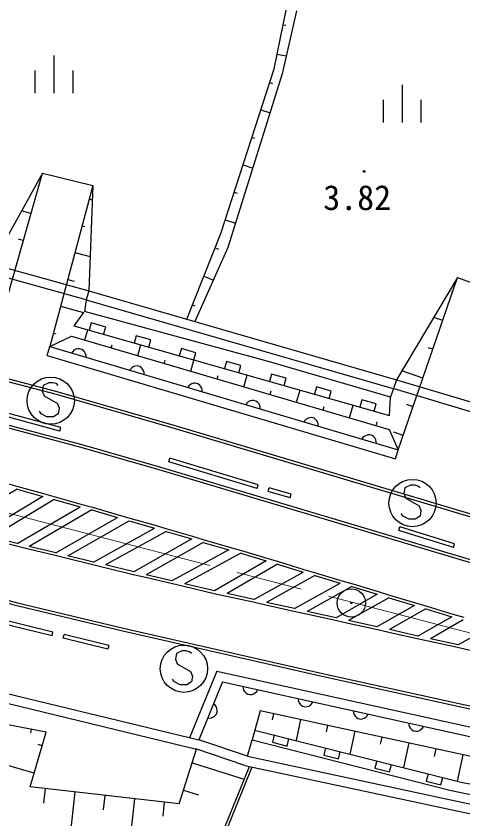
# Model space of a CAD drawing. Units: millimetres, scale not verified. Extents: x 40000 to 680000, y 20000 to 380000.
# Drawn here: x 156287 to 179928, y 278790 to 321253 of the extents above; entities that cross this region are included whole.
import ezdxf
from ezdxf.enums import TextEntityAlignment as Align

# ---------------------------------------------------------------- set-up
doc = ezdxf.new("R2010")
doc.units = ezdxf.units.MM
doc.header["$LTSCALE"] = 1000
doc.linetypes.add('CHAIN', pattern=[18.5, 12, -1.5, 3.5, -1.5])
for name, color, linetype, lineweight in [('M-BGD', 7, 'Continuous', 25), ('M-BGD-EXST', 7, 'Continuous', 25), ('M-BMK', 2, 'CHAIN', 13), ('M-BMK-SRVR', 3, 'Continuous', 25), ('M-STR-STRC', 7, 'Continuous', 25)]:
    doc.layers.add(name, color=color, linetype=linetype, lineweight=lineweight)
doc.styles.add('ＭＳ ゴシック', font='')
doc.styles.get('ＭＳ ゴシック').set_extended_font_data('MS Gothic')

msp = doc.modelspace()

# ---------------------------------------------------------------- linework, layer by layer
at = {"layer": 'M-BGD'}
for p, q in [((169941, 318465), (170569, 321570)), ((171115, 321529), (170371, 318193)), ((170412, 320794), (170567, 320763)), ((158283, 319173), (158283, 317173)), ((170098, 319241), (170583, 319143)), ((157283, 318373), (157283, 317173)), ((159283, 318373), (159283, 317173)), ((167117, 309755), (169941, 318465)), ((170371, 318193), (167497, 309009)), ((169706, 317739), (169848, 317693)), ((176705, 317624), (176705, 315624)), ((175705, 316824), (175705, 315624)), ((177705, 316824), (177705, 315624)), ((169235, 316288), (169725, 316129)), ((168765, 314836), (168916, 314787)), ((168294, 313384), (168814, 313216)), ((157684, 312945), (155016, 308144)), ((155251, 304382), (157684, 312945)), ((157684, 312945), (160345, 312293)), ((157481, 312231), (157431, 312246)), ((160345, 312293), (158072, 303773)), ((160345, 312293), (160130, 306722)), ((167823, 311933), (167984, 311881)), ((160156, 311583), (160316, 311540)), ((157076, 310804), (156574, 310947)), ((167353, 310481), (167902, 310303)), ((159777, 310163), (159921, 310125)), ((165320, 305225), (167117, 309755)), ((156670, 309377), (156419, 309448)), ((159398, 308743), (160200, 308529)), ((167497, 309009), (165748, 305101)), ((166818, 309000), (166990, 308932)), ((155016, 308144), (160130, 306722)), ((159991, 306241), (154888, 307661)), ((166218, 307490), (166727, 307288)), ((159019, 307323), (159356, 307233)), ((179641, 307428), (176421, 302022)), ((176500, 298308), (179641, 307428)), ((179641, 307428), (184193, 305704)), ((160130, 306722), (159991, 306241)), ((160130, 306722), (176421, 302022)), ((179379, 306668), (179332, 306684)), ((159991, 306241), (159914, 305634)), ((159991, 306241), (176282, 301542)), ((158641, 305903), (159858, 305578)), ((165619, 305980), (165752, 305927)), ((159858, 305578), (159341, 304864)), ((169690, 302968), (159914, 305634)), ((160259, 305020), (160150, 304635)), ((161028, 304801), (160259, 305020)), ((178856, 305148), (178380, 305311)), ((158262, 304483), (158383, 304450)), ((159341, 304864), (176043, 300128)), ((159925, 304121), (160082, 304654)), ((160919, 304416), (161028, 304801)), ((158072, 303773), (159224, 304327)), ((159224, 304327), (176032, 299383)), ((162645, 304343), (162536, 303958)), ((163414, 304125), (162645, 304343)), ((163305, 303740), (163414, 304125)), ((157930, 303293), (158072, 303773)), ((158072, 303773), (176500, 298308)), ((159451, 303631), (159351, 303577)), ((159541, 303654), (159451, 303631)), ((159642, 303658), (159541, 303654)), ((159765, 303621), (159642, 303658)), ((159848, 303563), (159765, 303621)), ((161325, 303709), (161373, 303873)), ((162726, 303297), (162891, 303857)), ((165031, 303666), (164921, 303281)), ((165800, 303448), (165031, 303666)), ((178332, 303628), (178095, 303710)), ((151082, 303321), (158453, 301393)), ((157930, 303293), (176358, 297829)), ((159282, 303514), (159224, 303431)), ((159351, 303577), (159282, 303514)), ((159911, 303494), (159848, 303563)), ((159965, 303395), (159911, 303494)), ((159988, 303305), (159965, 303395)), ((159991, 303204), (159988, 303305)), ((165691, 303063), (165800, 303448)), ((159737, 298440), (143232, 302781)), ((159777, 298584), (143270, 302926)), ((151044, 303176), (158413, 301248)), ((164126, 302885), (164177, 303057)), ((165527, 302473), (165700, 303061)), ((167417, 302990), (167307, 302605)), ((168186, 302771), (167417, 302990)), ((168077, 302387), (168186, 302771)), ((176087, 301099), (169690, 302968)), ((162354, 302603), (162296, 302520)), ((162422, 302666), (162354, 302603)), ((162522, 302720), (162422, 302666)), ((162612, 302743), (162522, 302720)), ((162713, 302747), (162612, 302743)), ((162836, 302710), (162713, 302747)), ((162919, 302652), (162836, 302710)), ((162982, 302584), (162919, 302652)), ((163036, 302484), (162982, 302584)), ((163059, 302394), (163036, 302484)), ((163063, 302293), (163059, 302394)), ((177809, 302108), (176700, 302490)), ((166928, 302061), (166981, 302241)), ((168328, 301649), (168509, 302264)), ((169803, 302313), (169693, 301928)), ((170572, 302095), (169803, 302313)), ((170463, 301710), (170572, 302095)), ((176421, 302022), (176087, 301099)), ((176421, 302022), (183280, 299954)), ((165425, 301692), (165367, 301610)), ((165494, 301755), (165425, 301692)), ((165593, 301809), (165494, 301755)), ((165684, 301833), (165593, 301809)), ((165785, 301836), (165684, 301833)), ((165907, 301800), (165785, 301836)), ((165990, 301742), (165907, 301800)), ((166053, 301673), (165990, 301742)), ((166107, 301574), (166053, 301673)), ((166131, 301483), (166107, 301574)), ((172189, 301636), (172079, 301252)), ((172958, 301418), (172189, 301636)), ((183143, 299473), (176282, 301542)), ((158413, 301248), (164583, 299478)), ((158453, 301393), (164625, 299622)), ((166134, 301382), (166131, 301483)), ((169729, 301237), (169784, 301426)), ((171129, 300825), (171318, 301467)), ((172849, 301033), (172958, 301418)), ((176043, 300128), (176087, 301099)), ((168496, 300782), (168438, 300699)), ((168565, 300845), (168496, 300782)), ((168665, 300899), (168565, 300845)), ((168755, 300922), (168665, 300899)), ((168856, 300925), (168755, 300922)), ((168979, 300889), (168856, 300925)), ((169062, 300831), (168979, 300889)), ((169125, 300762), (169062, 300831)), ((169179, 300663), (169125, 300762)), ((169202, 300572), (169179, 300663)), ((173931, 300001), (174128, 300671)), ((174575, 300960), (174465, 300575)), ((175344, 300742), (174575, 300960)), ((175235, 300357), (175344, 300742)), ((177286, 300588), (176955, 300702)), ((169205, 300471), (169202, 300572)), ((172530, 300413), (172588, 300610)), ((171568, 299871), (171510, 299788)), ((171637, 299934), (171568, 299871)), ((171736, 299988), (171637, 299934)), ((171826, 300011), (171736, 299988)), ((171927, 300015), (171826, 300011)), ((172050, 299978), (171927, 300015)), ((172133, 299920), (172050, 299978)), ((172196, 299852), (172133, 299920)), ((172250, 299752), (172196, 299852)), ((175331, 299589), (175392, 299794)), ((164583, 299478), (183116, 293932)), ((164625, 299622), (183159, 294075)), ((172273, 299662), (172250, 299752)), ((172277, 299561), (172273, 299662)), ((176032, 299383), (176500, 298308)), ((174639, 298960), (174581, 298877)), ((174708, 299023), (174639, 298960)), ((174807, 299077), (174708, 299023)), ((174898, 299101), (174807, 299077)), ((174999, 299104), (174898, 299101)), ((175122, 299068), (174999, 299104)), ((175204, 299010), (175122, 299068)), ((175268, 298941), (175204, 299010)), ((176762, 299068), (176267, 299239)), ((163891, 297390), (159777, 298584)), ((175321, 298841), (175268, 298941)), ((175345, 298751), (175321, 298841)), ((175348, 298650), (175345, 298751)), ((163849, 297246), (159737, 298440)), ((176358, 297829), (176500, 298308)), ((172963, 294541), (163849, 297246)), ((173006, 294685), (163891, 297390)), ((155768, 296542), (156384, 296379)), ((156345, 296234), (152982, 294240)), ((156345, 296234), (157705, 295851)), ((156384, 296379), (157745, 295995)), ((157745, 295995), (158350, 295829)), ((157705, 295851), (154412, 293854)), ((158309, 295685), (155018, 293695)), ((158309, 295685), (159675, 295299)), ((158350, 295829), (159715, 295444)), ((156345, 293364), (159675, 295299)), ((160288, 295131), (156976, 293204)), ((159715, 295444), (160329, 295275)), ((160288, 295131), (161649, 294735)), ((160329, 295275), (161690, 294880)), ((158386, 292864), (161649, 294735)), ((161690, 294880), (162309, 294706)), ((162309, 294706), (163655, 294319)), ((159024, 292707), (162268, 294562)), ((162268, 294562), (163612, 294175)), ((163655, 294319), (164272, 294137)), ((185066, 290910), (172963, 294541)), ((185109, 291054), (173006, 294685)), ((160379, 292372), (163612, 294175)), ((164230, 293993), (161021, 292221)), ((164230, 293993), (165581, 293602)), ((164272, 294137), (165624, 293746)), ((156309, 293218), (154980, 293550)), ((156345, 293364), (155018, 293695)), ((165581, 293602), (162515, 291851)), ((165624, 293746), (166236, 293555)), ((166236, 293555), (167582, 293163)), ((156939, 293058), (156309, 293218)), ((158351, 292718), (156939, 293058)), ((158386, 292864), (156976, 293204)), ((166193, 293411), (163165, 291701)), ((167541, 293019), (164529, 291382)), ((166193, 293411), (167541, 293019)), ((167582, 293163), (168213, 292983)), ((158988, 292561), (158351, 292718)), ((160379, 292372), (159024, 292707)), ((168171, 292839), (165194, 291222)), ((168171, 292839), (169515, 292437)), ((168213, 292983), (169557, 292581)), ((169557, 292581), (170162, 292406)), ((147744, 292300), (156391, 290057)), ((147782, 292446), (156427, 290202)), ((160344, 292226), (158988, 292561)), ((160986, 292075), (160344, 292226)), ((162515, 291851), (161021, 292221)), ((169515, 292437), (166792, 290848)), ((170119, 292263), (167450, 290710)), ((170119, 292263), (171471, 291846)), ((170162, 292406), (171515, 291989)), ((162481, 291705), (160986, 292075)), ((168871, 290393), (171471, 291846)), ((171515, 291989), (172128, 291802)), ((172128, 291802), (173475, 291395)), ((163131, 291555), (162481, 291705)), ((164495, 291236), (163131, 291555)), ((164529, 291382), (163165, 291701)), ((172085, 291659), (169535, 290238)), ((172085, 291659), (173433, 291251)), ((173475, 291395), (174095, 291222)), ((165159, 291076), (164495, 291236)), ((166760, 290702), (165159, 291076)), ((166792, 290848), (165194, 291222)), ((171018, 289913), (173433, 291251)), ((174053, 291077), (171688, 289766)), ((174053, 291077), (175397, 290672)), ((174095, 291222), (175441, 290815)), ((134807, 290523), (165953, 282969)), ((167420, 290563), (166760, 290702)), ((168838, 290247), (167420, 290563)), ((168871, 290393), (167450, 290710)), ((175397, 290672), (173223, 289427)), ((176006, 290483), (173881, 289277)), ((175441, 290815), (176050, 290626)), ((176006, 290483), (177373, 290070)), ((176050, 290626), (177415, 290214)), ((134686, 290037), (165835, 282483)), ((156391, 290057), (162000, 288716)), ((156427, 290202), (162034, 288862)), ((169501, 290092), (168838, 290247)), ((170986, 289767), (169501, 290092)), ((171018, 289913), (169535, 290238)), ((177373, 290070), (175369, 288953)), ((177415, 290214), (178016, 290040)), ((178016, 290040), (179389, 289625)), ((158189, 288478), (153495, 289630)), ((158237, 288672), (153542, 289825)), ((171656, 289620), (170986, 289767)), ((173191, 289281), (171656, 289620)), ((173223, 289427), (171688, 289766)), ((177973, 289896), (176035, 288805)), ((177973, 289896), (179347, 289481)), ((179389, 289625), (179979, 289462)), ((173848, 289131), (173191, 289281)), ((175369, 288953), (173881, 289277)), ((179347, 289481), (177541, 288464)), ((179936, 289318), (178204, 288319)), ((162034, 288862), (172428, 286499)), ((175337, 288806), (173848, 289131)), ((176003, 288659), (175337, 288806)), ((177541, 288464), (176035, 288805)), ((181295, 288888), (179676, 287997)), ((158189, 288478), (158237, 288672)), ((158779, 288342), (158826, 288536)), ((161145, 287762), (158779, 288342)), ((161192, 287956), (158826, 288536)), ((162000, 288716), (172395, 286353)), ((177509, 288317), (176003, 288659)), ((161192, 287956), (161145, 287762)), ((178172, 288173), (177509, 288317)), ((179644, 287850), (178172, 288173)), ((179676, 287997), (178204, 288319)), ((180307, 287704), (179644, 287850)), ((166914, 286612), (165461, 283088)), ((166914, 286612), (196542, 280054)), ((172395, 286353), (182124, 284213)), ((172428, 286499), (182156, 284360)), ((167216, 286033), (165953, 282969)), ((167216, 286033), (196434, 279566)), ((168286, 285797), (168297, 285696)), ((168297, 285696), (168327, 285607)), ((168327, 285607), (168387, 285512)), ((168387, 285512), (168455, 285448)), ((168455, 285448), (168542, 285396)), ((168542, 285396), (168667, 285368)), ((168667, 285368), (168767, 285379)), ((168767, 285379), (168856, 285408)), ((168856, 285408), (168951, 285469)), ((168951, 285469), (169016, 285537)), ((169016, 285537), (169068, 285624)), ((157882, 283386), (148378, 285148)), ((171208, 285150), (171219, 285049)), ((171219, 285049), (171248, 284961)), ((171248, 284961), (171309, 284865)), ((171937, 284890), (171989, 284977)), ((166814, 284805), (166737, 284871)), ((166869, 284730), (166814, 284805)), ((166913, 284626), (166869, 284730)), ((166927, 284533), (166913, 284626)), ((166920, 284432), (166927, 284533)), ((169197, 284510), (168776, 282970)), ((194931, 278935), (169197, 284510)), ((171309, 284865), (171377, 284801)), ((171377, 284801), (171464, 284749)), ((171464, 284749), (171589, 284721)), ((171589, 284721), (171689, 284732)), ((171689, 284732), (171778, 284761)), ((171778, 284761), (171873, 284822)), ((171873, 284822), (171937, 284890)), ((166432, 284131), (166533, 284124)), ((166533, 284124), (166625, 284138)), ((166625, 284138), (166730, 284182)), ((166730, 284182), (166805, 284237)), ((166805, 284237), (166871, 284314)), ((166871, 284314), (166920, 284432)), ((169912, 284356), (169843, 284038)), ((174130, 284503), (174141, 284402)), ((174141, 284402), (174170, 284314)), ((174170, 284314), (174231, 284218)), ((174231, 284218), (174299, 284154)), ((174299, 284154), (174385, 284102)), ((174385, 284102), (174510, 284075)), ((174510, 284075), (174611, 284085)), ((174611, 284085), (174700, 284115)), ((174700, 284115), (174795, 284176)), ((174795, 284176), (174859, 284243)), ((174859, 284243), (174911, 284330)), ((171342, 284046), (171102, 282939)), ((172771, 283736), (172696, 283389)), ((177052, 283856), (177062, 283756)), ((177062, 283756), (177092, 283667)), ((177092, 283667), (177153, 283572)), ((177781, 283596), (177833, 283683)), ((157042, 280487), (157882, 283386)), ((157090, 283533), (157052, 283328)), ((168975, 283475), (179832, 280736)), ((174201, 283426), (173940, 282223)), ((177153, 283572), (177220, 283508)), ((177220, 283508), (177307, 283456)), ((177307, 283456), (177432, 283428)), ((177432, 283428), (177533, 283438)), ((177533, 283438), (177621, 283468)), ((177621, 283468), (177717, 283529)), ((177717, 283529), (177781, 283596)), ((168529, 282103), (165953, 282969)), ((168529, 282103), (168776, 282970)), ((168776, 282970), (179241, 280314)), ((169944, 283231), (169847, 282843)), ((169847, 282843), (170622, 282647)), ((170622, 282647), (170720, 283035)), ((175631, 283116), (175549, 282741)), ((157672, 282662), (157465, 282721)), ((164917, 279586), (165835, 282481)), ((168397, 281620), (165794, 282495)), ((172659, 282546), (172561, 282158)), ((177060, 282807), (176779, 281507)), ((178490, 282497), (178402, 282092)), ((168529, 282103), (190415, 277403)), ((172561, 282158), (173337, 281962)), ((173337, 281962), (173434, 282350)), ((179920, 282187), (179617, 280790)), ((157252, 281212), (155182, 281811)), ((165606, 281759), (168352, 280888)), ((166751, 276935), (168628, 281570)), ((166848, 276775), (168777, 281538)), ((168397, 281620), (190314, 276914)), ((175373, 281861), (175275, 281473)), ((176051, 281278), (176149, 281666)), ((175275, 281473), (176051, 281278)), ((178087, 281176), (177989, 280789)), ((177989, 280789), (178765, 280593)), ((178765, 280593), (178863, 280981)), ((179832, 280736), (196402, 277376)), ((164917, 279586), (157042, 280487)), ((157829, 280397), (157741, 279621)), ((165147, 280311), (165937, 280060)), ((179241, 280314), (196660, 276683)), ((159404, 280217), (159112, 277661)), ((160979, 280037), (160893, 279279)), ((162555, 279857), (162269, 277361)), ((164130, 279676), (164045, 278937))]:
    msp.add_line(p, q, dxfattribs=at)
for radius in [50, 30, 10]:
    msp.add_circle((174696, 313040), radius, dxfattribs=at)
at = {"layer": 'M-BGD-EXST'}
for p, q in [((157721, 301711), (157671, 301411)), ((158021, 301861), (157721, 301711)), ((158221, 301861), (158021, 301861)), ((158421, 301811), (158221, 301861)), ((158521, 301711), (158421, 301811)), ((157671, 301411), (157771, 301161)), ((157771, 301161), (158471, 300761)), ((158471, 300761), (158571, 300511)), ((157621, 300211), (157521, 300361)), ((158571, 300511), (158521, 300211)), ((157921, 300061), (157621, 300211)), ((158271, 300061), (157921, 300061)), ((158521, 300211), (158271, 300061)), ((177159, 296447), (176859, 296297)), ((177359, 296447), (177159, 296447)), ((177559, 296397), (177359, 296447)), ((177659, 296297), (177559, 296397)), ((176859, 296297), (176809, 295997)), ((176809, 295997), (176909, 295747)), ((176909, 295747), (177609, 295347)), ((177609, 295347), (177709, 295097)), ((176759, 294797), (176659, 294947)), ((177059, 294647), (176759, 294797)), ((177659, 294797), (177409, 294647)), ((177709, 295097), (177659, 294797)), ((177409, 294647), (177059, 294647)), ((164766, 287535), (164716, 287235)), ((165066, 287685), (164766, 287535)), ((165266, 287685), (165066, 287685)), ((165466, 287635), (165266, 287685)), ((165566, 287535), (165466, 287635)), ((164716, 287235), (164816, 286985)), ((164816, 286985), (165516, 286585)), ((165516, 286585), (165616, 286335)), ((165616, 286335), (165566, 286035)), ((164666, 286035), (164566, 286185)), ((164966, 285885), (164666, 286035)), ((165316, 285885), (164966, 285885)), ((165566, 286035), (165316, 285885))]:
    msp.add_line(p, q, dxfattribs=at)
for centre in [(158121, 300911), (177259, 295497), (165166, 286735)]:
    msp.add_circle(centre, 1250, dxfattribs=at)
at = {"layer": 'M-BMK'}
msp.add_line((202344, 282900), (104828, 308222), dxfattribs=at)
at = {"layer": 'M-BMK-SRVR'}
for radius in [750, 30]:
    msp.add_circle((174021, 290214), radius, dxfattribs=at)
at = {"layer": 'M-STR-STRC'}
for p, q in [((158662, 299488), (153962, 300762)), ((158610, 299295), (153910, 300569)), ((158610, 299295), (158662, 299488)), ((164370, 297672), (164427, 297863)), ((169035, 296275), (164370, 297672)), ((169092, 296467), (164427, 297863)), ((169035, 296275), (169092, 296467)), ((169617, 296114), (169673, 296306)), ((170786, 295772), (169617, 296114)), ((170843, 295964), (169673, 296306)), ((170786, 295772), (170843, 295964)), ((176530, 294045), (176589, 294236)), ((179429, 293151), (176530, 294045)), ((179488, 293342), (176589, 294236)), ((179429, 293151), (179488, 293342))]:
    msp.add_line(p, q, dxfattribs=at)

# ---------------------------------------------------------------- texts
at = {"layer": 'M-BGD', "style": 'ＭＳ ゴシック'}
msp.add_text('3.82', height=1320, dxfattribs=at).set_placement((172539, 310597), align=Align.BOTTOM_LEFT)

doc.saveas('drawing.dxf')
